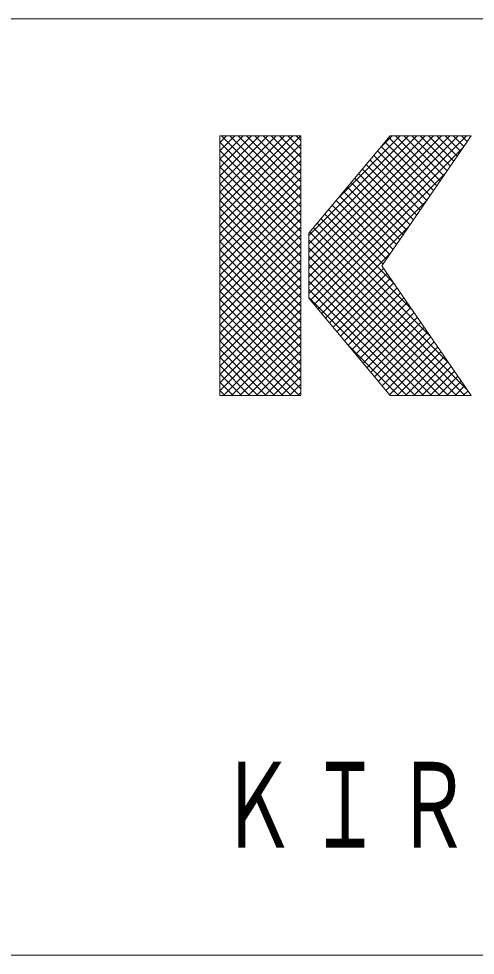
# Model space of a CAD drawing. Units: millimetres on the paper, enlarged 40 times. Extents: x -7800 to 7800, y -5578 to 5491.
# Drawn here: x -1237 to -925, y -5515 to -4875 of the extents above; entities that cross this region are included whole.
import ezdxf

# ---------------------------------------------------------------- set-up
doc = ezdxf.new("R2010")
doc.units = ezdxf.units.MM
doc.header["$LTSCALE"] = 40
doc.layers.add('F-2_太線１', color=3, linetype='Continuous', lineweight=18)
doc.layers.add('F-6_文字', color=7, linetype='Continuous', lineweight=18)
doc.styles.add('ＭＳ ゴシック', font='')
doc.styles.get('ＭＳ ゴシック').set_extended_font_data('MS Gothic')

msp = doc.modelspace()

# ---------------------------------------------------------------- linework, layer by layer
at = {"layer": 'F-2_太線１'}
for p, q in [((-7800, -4874.85), (7800, -4874.85)), ((-7800, -5514.85), (7800, -5514.85))]:
    msp.add_line(p, q, dxfattribs=at)
at = {"layer": 'F-6_文字'}
for p, q in [((-1100, -4959.54), (-1095.31, -4954.85)), ((-1100, -4965.19), (-1089.66, -4954.85)), ((-1100, -4970.85), (-1084, -4954.85)), ((-1100, -4976.51), (-1078.34, -4954.85)), ((-1100, -4982.16), (-1072.69, -4954.85)), ((-1100, -4987.82), (-1067.03, -4954.85)), ((-1100, -4993.48), (-1061.37, -4954.85)), ((-1100, -4999.13), (-1055.72, -4954.85)), ((-1100, -5004.79), (-1050.06, -4954.85)), ((-1100, -4954.85), (-1044.52, -4954.85)), ((-1100, -5010.45), (-1044.52, -4954.97)), ((-1100, -4959.17), (-1044.52, -5014.64)), ((-1098.66, -4954.85), (-1044.52, -5008.99)), ((-1093.01, -4954.85), (-1044.52, -5003.33)), ((-1087.35, -4954.85), (-1044.52, -4997.67)), ((-1081.69, -4954.85), (-1044.52, -4992.02)), ((-1076.04, -4954.85), (-1044.52, -4986.36)), ((-1070.38, -4954.85), (-1044.52, -4980.7)), ((-1064.72, -4954.85), (-1044.52, -4975.05)), ((-1059.07, -4954.85), (-1044.52, -4969.39)), ((-1053.41, -4954.85), (-1044.52, -4963.73)), ((-1047.75, -4954.85), (-1044.52, -4958.08)), ((-1044.52, -4954.85), (-1044.52, -5132.38)), ((-1038.97, -5022.96), (-970.86, -4954.85)), ((-1038.97, -5028.62), (-965.21, -4954.85)), ((-1038.97, -5034.27), (-959.55, -4954.85)), ((-1038.97, -5039.93), (-953.89, -4954.85)), ((-1038.97, -5045.59), (-948.24, -4954.85)), ((-1038.97, -5051.24), (-942.58, -4954.85)), ((-1038.97, -5056.9), (-936.92, -4954.85)), ((-1038.97, -5062.56), (-931.26, -4954.85)), ((-1018.38, -4996.71), (-976.52, -4954.85)), ((-990.09, -4962.76), (-982.18, -4954.85)), ((-928.02, -4954.85), (-989.04, -5043.61)), ((-986.99, -4959.04), (-953.75, -4992.28)), ((-984.42, -4955.96), (-951.45, -4988.93)), ((-979.87, -4954.85), (-949.14, -4985.57)), ((-974.21, -4954.85), (-946.84, -4982.22)), ((-968.56, -4954.85), (-944.53, -4978.87)), ((-962.9, -4954.85), (-942.23, -4975.52)), ((-957.24, -4954.85), (-939.92, -4972.17)), ((-951.58, -4954.85), (-937.62, -4968.81)), ((-945.93, -4954.85), (-935.31, -4965.46)), ((-940.27, -4954.85), (-933.01, -4962.11)), ((-934.61, -4954.85), (-930.71, -4958.76)), ((-928.96, -4954.85), (-928.4, -4955.4)), ((-1100, -5016.1), (-1044.52, -4960.63)), ((-1100, -4964.82), (-1044.52, -5020.3)), ((-1100, -5021.76), (-1044.52, -4966.28)), ((-1037.88, -5067.12), (-933.32, -4962.56)), ((-992.13, -4965.21), (-958.36, -4998.98)), ((-989.56, -4962.13), (-956.06, -4995.63)), ((-1100, -4970.48), (-1044.52, -5025.96)), ((-1100, -5027.42), (-1044.52, -4971.94)), ((-997.27, -4971.38), (-962.97, -5005.69)), ((-994.7, -4968.3), (-960.67, -5002.34)), ((-1100, -4976.14), (-1044.52, -5031.61)), ((-1100, -5033.08), (-1044.52, -4977.6)), ((-1002.42, -4977.55), (-967.58, -5012.39)), ((-999.85, -4974.47), (-965.27, -5009.04)), ((-1100, -4981.79), (-1044.52, -5037.27)), ((-1100, -5038.73), (-1044.52, -4983.25)), ((-1035.31, -5070.2), (-945.77, -4980.66)), ((-1007.56, -4983.73), (-972.19, -5019.1)), ((-1004.99, -4980.64), (-969.88, -5015.74)), ((-1100, -4987.45), (-1044.52, -5042.93)), ((-1100, -5044.39), (-1044.52, -4988.91)), ((-1012.7, -4989.9), (-976.8, -5025.8)), ((-1010.13, -4986.81), (-974.49, -5022.45)), ((-1100, -4993.11), (-1044.52, -5048.59)), ((-1100, -5050.05), (-1044.52, -4994.57)), ((-1017.85, -4996.07), (-981.41, -5032.51)), ((-1015.27, -4992.98), (-979.1, -5029.15)), ((-1100, -4998.76), (-1044.52, -5054.24)), ((-1100, -5055.7), (-1044.52, -5000.22)), ((-1100, -5004.42), (-1044.52, -5059.9)), ((-1032.74, -5073.29), (-958.21, -4998.76)), ((-1022.99, -5002.24), (-986.02, -5039.21)), ((-1020.42, -4999.15), (-983.71, -5035.86)), ((-1100, -5061.36), (-1044.52, -5005.88)), ((-1100, -5010.08), (-1044.52, -5065.56)), ((-1028.13, -5008.41), (-980.49, -5056.05)), ((-1025.56, -5005.32), (-988.32, -5042.56)), ((-1100, -5067.02), (-1044.52, -5011.54)), ((-1100, -5015.74), (-1044.52, -5071.21)), ((-1100, -5072.67), (-1044.52, -5017.2)), ((-1033.27, -5014.58), (-955.6, -5092.25)), ((-1030.7, -5011.49), (-968.05, -5074.15)), ((-1030.16, -5076.38), (-970.65, -5016.86)), ((-1100, -5021.39), (-1044.52, -5076.87)), ((-1100, -5078.33), (-1044.52, -5022.85)), ((-1038.97, -5065.8), (-1038.97, -5021.42)), ((-1038.42, -5020.75), (-930.72, -5128.45)), ((-1035.85, -5017.67), (-943.16, -5110.35)), ((-1100, -5027.05), (-1044.52, -5082.53)), ((-1100, -5083.99), (-1044.52, -5028.51)), ((-1038.97, -5025.85), (-932.45, -5132.38)), ((-1100, -5032.71), (-1044.52, -5088.18)), ((-1100, -5089.64), (-1044.52, -5034.17)), ((-1038.97, -5031.51), (-938.11, -5132.38)), ((-1027.59, -5079.46), (-983.1, -5034.97)), ((-1100, -5038.36), (-1044.52, -5093.84)), ((-1100, -5095.3), (-1044.52, -5039.82)), ((-1038.97, -5037.16), (-943.76, -5132.38)), ((-1038.97, -5042.82), (-949.42, -5132.38)), ((-1100, -5044.02), (-1044.52, -5099.5)), ((-1100, -5100.96), (-1044.52, -5045.48)), ((-1038.97, -5048.48), (-955.08, -5132.38)), ((-1025.02, -5082.55), (-987.84, -5045.36)), ((-1022.45, -5085.63), (-985.53, -5048.72)), ((-989.04, -5043.61), (-928.02, -5132.38)), ((-1100, -5049.68), (-1044.52, -5105.15)), ((-1100, -5106.61), (-1044.52, -5051.14)), ((-1100, -5055.33), (-1044.52, -5110.81)), ((-1038.97, -5054.13), (-960.73, -5132.38)), ((-1019.88, -5088.72), (-983.23, -5052.07)), ((-1017.31, -5091.8), (-980.92, -5055.42)), ((-1100, -5112.27), (-1044.52, -5056.79)), ((-1100, -5060.99), (-1044.52, -5116.47)), ((-1038.97, -5059.79), (-966.39, -5132.38)), ((-1014.74, -5094.89), (-978.62, -5058.77)), ((-1012.16, -5097.97), (-976.32, -5062.12)), ((-1100, -5117.93), (-1044.52, -5062.45)), ((-1100, -5066.65), (-1044.52, -5122.12)), ((-1100, -5123.58), (-1044.52, -5068.11)), ((-1038.97, -5065.45), (-972.05, -5132.38)), ((-1038.97, -5065.8), (-983.49, -5132.38)), ((-1009.59, -5101.06), (-974.01, -5065.48)), ((-1100, -5072.3), (-1044.52, -5127.78)), ((-1100, -5129.24), (-1044.52, -5073.76)), ((-1007.02, -5104.14), (-971.71, -5068.83)), ((-1004.45, -5107.23), (-969.4, -5072.18)), ((-1100, -5077.96), (-1045.59, -5132.38)), ((-1097.48, -5132.38), (-1044.52, -5079.42)), ((-1001.88, -5110.32), (-967.1, -5075.53)), ((-999.31, -5113.4), (-964.79, -5078.89)), ((-1100, -5083.62), (-1051.24, -5132.38)), ((-1091.82, -5132.38), (-1044.52, -5085.08)), ((-996.74, -5116.49), (-962.49, -5082.24)), ((-994.17, -5119.57), (-960.18, -5085.59)), ((-1100, -5089.27), (-1056.9, -5132.38)), ((-1086.17, -5132.38), (-1044.52, -5090.73)), ((-991.59, -5122.66), (-957.88, -5088.94)), ((-989.02, -5125.74), (-955.57, -5092.29)), ((-1100, -5094.93), (-1062.56, -5132.38)), ((-1100, -5100.59), (-1068.21, -5132.38)), ((-1080.51, -5132.38), (-1044.52, -5096.39)), ((-1012.46, -5097.62), (-977.7, -5132.38)), ((-986.45, -5128.83), (-953.27, -5095.65)), ((-983.88, -5131.91), (-950.96, -5099)), ((-1100, -5106.24), (-1073.87, -5132.38)), ((-1074.85, -5132.38), (-1044.52, -5102.05)), ((-978.69, -5132.38), (-948.66, -5102.35)), ((-973.03, -5132.38), (-946.36, -5105.7)), ((-1100, -5111.9), (-1079.53, -5132.38)), ((-1069.19, -5132.38), (-1044.52, -5107.71)), ((-1063.54, -5132.38), (-1044.52, -5113.36)), ((-967.37, -5132.38), (-944.05, -5109.06)), ((-961.71, -5132.38), (-941.75, -5112.41)), ((-1100, -5117.56), (-1085.18, -5132.38)), ((-1057.88, -5132.38), (-1044.52, -5119.02)), ((-956.06, -5132.38), (-939.44, -5115.76)), ((-950.4, -5132.38), (-937.14, -5119.11)), ((-1100, -5123.22), (-1090.84, -5132.38)), ((-1052.22, -5132.38), (-1044.52, -5124.68)), ((-944.74, -5132.38), (-934.83, -5122.46)), ((-939.09, -5132.38), (-932.53, -5125.82)), ((-1100, -5128.87), (-1096.5, -5132.38)), ((-1046.57, -5132.38), (-1044.52, -5130.33)), ((-984.17, -5131.57), (-983.36, -5132.38)), ((-983.49, -5132.38), (-928.02, -5132.38)), ((-933.43, -5132.38), (-930.22, -5129.17))]:
    msp.add_line(p, q, dxfattribs=at)
for points in [[(-1100, -4954.85), (-1100, -5132.38), (-1044.52, -5132.38)], [(-1038.97, -5021.42), (-983.49, -4954.85), (-928.02, -4954.85)]]:
    msp.add_lwpolyline(points, dxfattribs=at)

# ---------------------------------------------------------------- texts
at = {"layer": 'F-6_文字', "color": 4, "insert": (-1100, -5449.97), "char_height": 58.65, "attachment_point": 7, "style": 'ＭＳ ゴシック'}
msp.add_mtext('\\T1.15;\\W0.65;ＫＩＲＩＩ\u3000ＣＯＮＳＴＲＵＣＴＩＯＮ\u3000ＭＡＴＥＲＩＡＬＳ\u3000ＣＯ．，ＬＴＤ．', dxfattribs=at)

doc.saveas('drawing.dxf')
